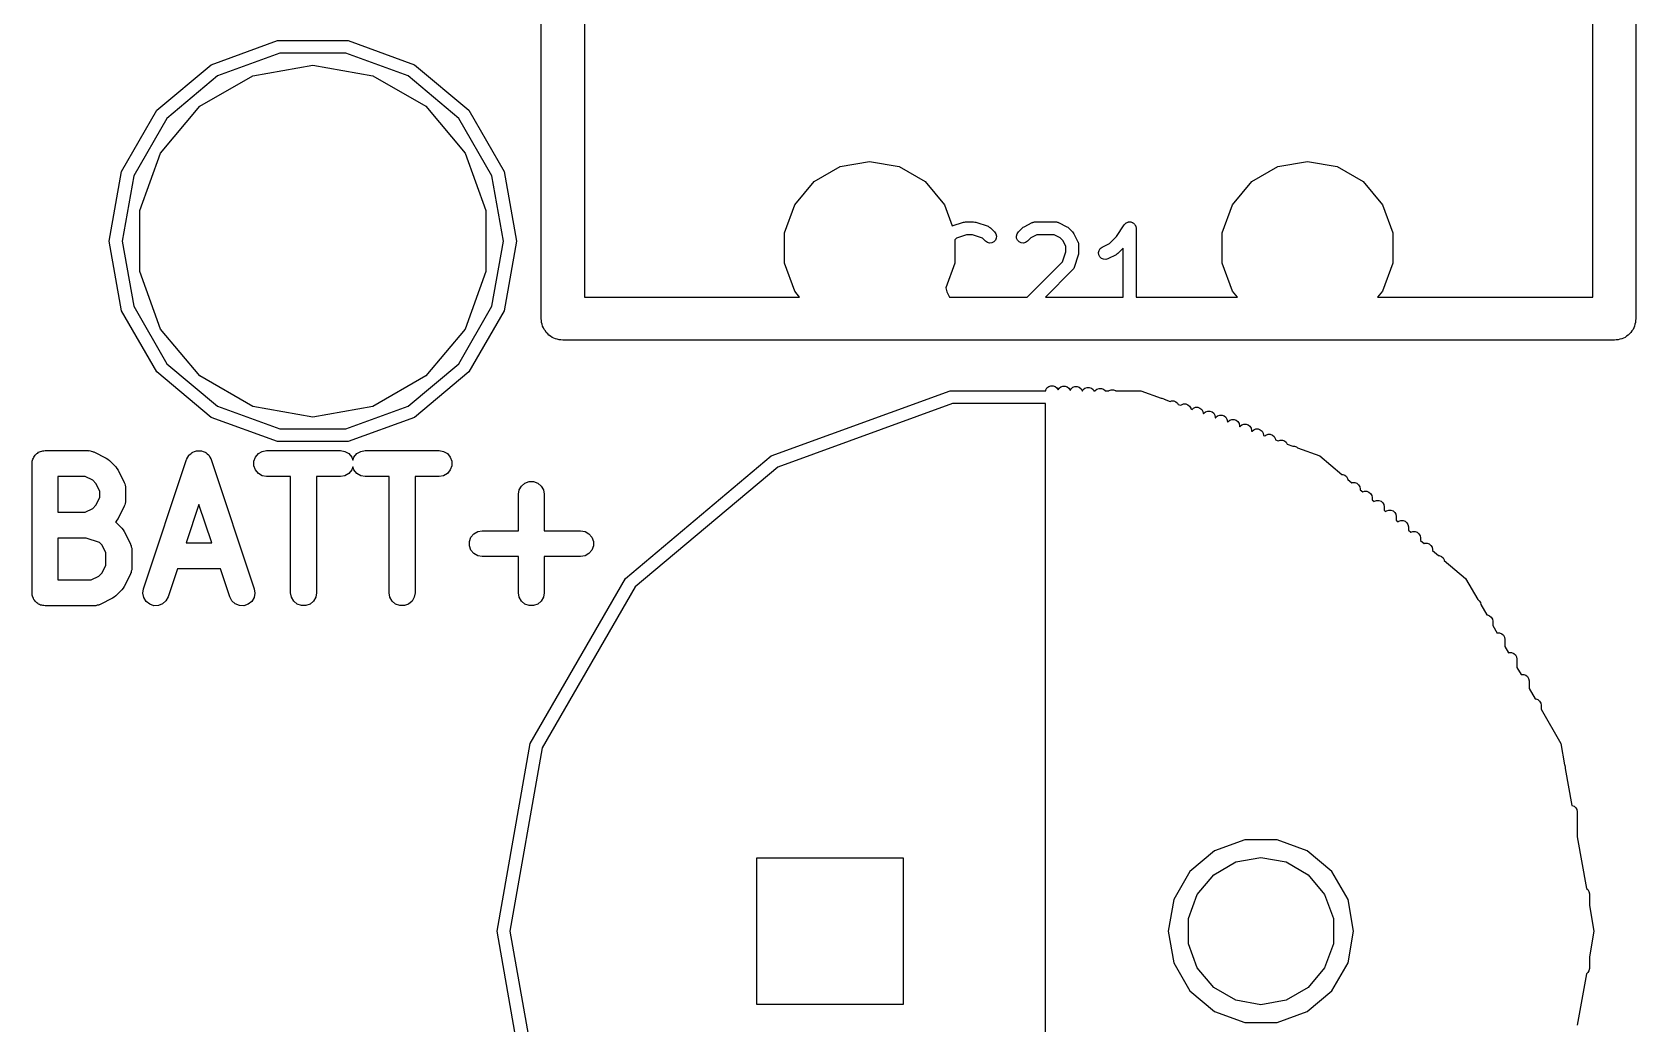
# Model space of a CAD drawing. Extents: x 0 to 76, y -93 to 16.
# Drawn here: x 0.24 to 18.85, y -26.08 to -14.58 of the extents above; entities that cross this region are included whole.
import ezdxf

# ---------------------------------------------------------------- set-up
doc = ezdxf.new("R2010")
doc.units = 0
doc.header["$MEASUREMENT"] = 0
doc.layers.add('BLACK', color=7, linetype='CONTINUOUS')

msp = doc.modelspace()

# ---------------------------------------------------------------- linework, layer by layer
at = {"layer": 'Black'}
for p, q in [((6.15, -17.9), (6.15, 9)), ((18.85, 9), (18.85, -17.9)), ((6.65, -0.85), (6.65, -17.65)), ((18.35, -17.65), (18.35, -0.85)), ((2.3195, -14.9553), (3.09002, -14.6749)), ((3.09002, -14.6749), (3.90998, -14.6749)), ((3.90998, -14.6749), (4.6805, -14.9553)), ((3.11606, -14.8226), (2.3945, -15.0852)), ((3.88394, -14.8226), (3.11606, -14.8226)), ((4.6055, -15.0852), (3.88394, -14.8226)), ((1.69137, -15.4824), (2.3195, -14.9553)), ((2.80236, -15.0833), (3.5, -14.9602)), ((3.5, -14.9602), (4.19764, -15.0833)), ((4.6805, -14.9553), (5.30863, -15.4824)), ((2.3945, -15.0852), (1.80628, -15.5788)), ((2.18887, -15.4375), (2.80236, -15.0833)), ((4.19764, -15.0833), (4.81113, -15.4375)), ((5.19372, -15.5788), (4.6055, -15.0852)), ((1.73351, -15.9801), (2.18887, -15.4375)), ((4.81113, -15.4375), (5.26649, -15.9801)), ((1.28139, -16.1925), (1.69137, -15.4824)), ((1.80628, -15.5788), (1.42234, -16.2438)), ((5.57766, -16.2438), (5.19372, -15.5788)), ((5.30863, -15.4824), (5.71861, -16.1925)), ((1.49123, -16.6458), (1.73351, -15.9801)), ((5.26649, -15.9801), (5.50877, -16.6458)), ((9.31476, -16.311), (9.61667, -16.1367)), ((9.61667, -16.1367), (9.96, -16.0762)), ((9.96, -16.0762), (10.3033, -16.1367)), ((10.3033, -16.1367), (10.6052, -16.311)), ((14.3948, -16.311), (14.6967, -16.1367)), ((14.6967, -16.1367), (15.04, -16.0762)), ((15.04, -16.0762), (15.3833, -16.1367)), ((15.3833, -16.1367), (15.6852, -16.311)), ((1.139, -17), (1.28139, -16.1925)), ((1.42234, -16.2438), (1.289, -17)), ((5.711, -17), (5.57766, -16.2438)), ((5.71861, -16.1925), (5.861, -17)), ((9.09067, -16.5781), (9.31476, -16.311)), ((10.6052, -16.311), (10.8293, -16.5781)), ((14.1707, -16.5781), (14.3948, -16.311)), ((15.6852, -16.311), (15.9093, -16.5781)), ((1.49123, -17.3542), (1.49123, -16.6458)), ((5.50877, -16.6458), (5.50877, -17.3542)), ((8.97143, -16.9057), (9.09067, -16.5781)), ((10.8293, -16.5781), (10.9189, -16.8242)), ((14.0514, -16.9057), (14.1707, -16.5781)), ((15.9093, -16.5781), (16.0286, -16.9057)), ((8.97143, -17.2543), (8.97143, -16.9057)), ((10.9189, -16.8242), (11.0477, -16.7812)), ((11.0836, -16.9274), (10.9691, -16.9656)), ((11.0477, -16.7812), (11.0596, -16.7795)), ((11.0596, -16.7795), (11.0714, -16.7774)), ((11.0714, -16.7774), (11.1667, -16.7774)), ((11.1545, -16.9274), (11.0836, -16.9274)), ((11.269, -16.9656), (11.1545, -16.9274)), ((11.1667, -16.7774), (11.1785, -16.7795)), ((11.1785, -16.7795), (11.1904, -16.7812)), ((11.1904, -16.7812), (11.3332, -16.8288)), ((11.3332, -16.8288), (11.337, -16.8309)), ((11.337, -16.8309), (11.3412, -16.832)), ((11.3412, -16.832), (11.3484, -16.8371)), ((11.3484, -16.8371), (11.3561, -16.8413)), ((11.3561, -16.8413), (11.359, -16.8445)), ((11.359, -16.8445), (11.3626, -16.847)), ((11.3626, -16.847), (11.4102, -16.8946)), ((11.4102, -16.8946), (11.4251, -16.9159)), ((11.4251, -16.9159), (11.4319, -16.9411)), ((11.6634, -16.9411), (11.6701, -16.9159)), ((11.6701, -16.9159), (11.6851, -16.8946)), ((11.6851, -16.8946), (11.7327, -16.847)), ((11.7327, -16.847), (11.7425, -16.8401)), ((11.7425, -16.8401), (11.7522, -16.8329)), ((11.7522, -16.8329), (11.8474, -16.7853)), ((11.8987, -16.9274), (11.8301, -16.9616)), ((11.8474, -16.7853), (11.8516, -16.7841)), ((11.8516, -16.7841), (11.8553, -16.7819)), ((11.8553, -16.7819), (11.864, -16.7804)), ((11.864, -16.7804), (11.8724, -16.7779)), ((11.8724, -16.7779), (11.8767, -16.7781)), ((11.8767, -16.7781), (11.881, -16.7774)), ((11.881, -16.7774), (12.119, -16.7774)), ((12.1013, -16.9274), (11.8987, -16.9274)), ((12.1699, -16.9616), (12.1013, -16.9274)), ((12.119, -16.7774), (12.1233, -16.7781)), ((12.1233, -16.7781), (12.1276, -16.7779)), ((12.1276, -16.7779), (12.136, -16.7804)), ((12.136, -16.7804), (12.1447, -16.7819)), ((12.1447, -16.7819), (12.1484, -16.7841)), ((12.1484, -16.7841), (12.1526, -16.7853)), ((12.1526, -16.7853), (12.2478, -16.8329)), ((12.2478, -16.8329), (12.2575, -16.8401)), ((12.2575, -16.8401), (12.2673, -16.847)), ((12.2673, -16.847), (12.3149, -16.8946)), ((12.3149, -16.8946), (12.3218, -16.9044)), ((12.3218, -16.9044), (12.329, -16.9141)), ((12.329, -16.9141), (12.3766, -17.0093)), ((12.8227, -16.9475), (12.9138, -16.8108)), ((12.9138, -16.8108), (12.9167, -16.8078)), ((12.9167, -16.8078), (12.9187, -16.8042)), ((12.9187, -16.8042), (12.9256, -16.7984)), ((12.9256, -16.7984), (12.9318, -16.7919)), ((12.9318, -16.7919), (12.9355, -16.7901)), ((12.9355, -16.7901), (12.9387, -16.7874)), ((12.9387, -16.7874), (12.9471, -16.7844)), ((12.9471, -16.7844), (12.9551, -16.7804)), ((12.9551, -16.7804), (12.9593, -16.7799)), ((12.9593, -16.7799), (12.9632, -16.7785)), ((12.9632, -16.7785), (12.9721, -16.7785)), ((12.9721, -16.7785), (12.981, -16.7775)), ((12.981, -16.7775), (12.9851, -16.7785)), ((12.9851, -16.7785), (12.9892, -16.7785)), ((12.9892, -16.7785), (12.9976, -16.7816)), ((12.9976, -16.7816), (13.0063, -16.7837)), ((13.0063, -16.7837), (13.0098, -16.786)), ((13.0098, -16.786), (13.0137, -16.7874)), ((13.0137, -16.7874), (13.0205, -16.7932)), ((13.0205, -16.7932), (13.028, -16.7981)), ((13.028, -16.7981), (13.0305, -16.8015)), ((13.0305, -16.8015), (13.0336, -16.8042)), ((13.0336, -16.8042), (13.0381, -16.8119)), ((13.0381, -16.8119), (13.0434, -16.8191)), ((13.0434, -16.8191), (13.0446, -16.8231)), ((13.0446, -16.8231), (13.0467, -16.8267)), ((13.0467, -16.8267), (13.0482, -16.8355)), ((13.0482, -16.8355), (13.0507, -16.8441)), ((13.0507, -16.8441), (13.0505, -16.8483)), ((13.0505, -16.8483), (13.0512, -16.8524)), ((13.0512, -16.8524), (13.0512, -17.65)), ((14.0514, -17.2543), (14.0514, -16.9057)), ((16.0286, -16.9057), (16.0286, -17.2543)), ((1.28139, -17.8075), (1.139, -17)), ((1.289, -17), (1.42234, -17.7562)), ((5.57766, -17.7562), (5.711, -17)), ((5.861, -17), (5.71861, -17.8075)), ((10.9691, -16.9656), (10.9486, -16.9861)), ((10.9486, -16.9861), (10.9486, -17.2543)), ((11.3041, -17.0007), (11.269, -16.9656)), ((11.3254, -17.0156), (11.3041, -17.0007)), ((11.3506, -17.0223), (11.3254, -17.0156)), ((11.3766, -17.0201), (11.3506, -17.0223)), ((11.4002, -17.0091), (11.3766, -17.0201)), ((11.4186, -16.9906), (11.4002, -17.0091)), ((11.4296, -16.967), (11.4186, -16.9906)), ((11.4319, -16.9411), (11.4296, -16.967)), ((11.6656, -16.967), (11.6634, -16.9411)), ((11.6767, -16.9906), (11.6656, -16.967)), ((11.6951, -17.0091), (11.6767, -16.9906)), ((11.7187, -17.0201), (11.6951, -17.0091)), ((11.7446, -17.0223), (11.7187, -17.0201)), ((11.7698, -17.0156), (11.7446, -17.0223)), ((11.7911, -17.0007), (11.7698, -17.0156)), ((11.8301, -16.9616), (11.7911, -17.0007)), ((12.2003, -16.992), (12.1699, -16.9616)), ((12.2345, -17.0606), (12.2003, -16.992)), ((12.2345, -17.1259), (12.2345, -17.0606)), ((12.3766, -17.0093), (12.3778, -17.0135)), ((12.3778, -17.0135), (12.38, -17.0172)), ((12.38, -17.0172), (12.3815, -17.0259)), ((12.3815, -17.0259), (12.384, -17.0343)), ((12.384, -17.0343), (12.3838, -17.0386)), ((12.3838, -17.0386), (12.3845, -17.0429)), ((12.3845, -17.0429), (12.3845, -17.1381)), ((12.6156, -17.1336), (12.6217, -17.1083)), ((12.6217, -17.1083), (12.636, -17.0865)), ((12.636, -17.0865), (12.6569, -17.071)), ((12.6569, -17.071), (12.7413, -17.0288)), ((12.7413, -17.0288), (12.8227, -16.9475)), ((12.9012, -17.0811), (12.8387, -17.1435)), ((12.9012, -17.65), (12.9012, -17.0811)), ((9.09067, -17.5819), (8.97143, -17.2543)), ((10.9486, -17.2543), (10.8445, -17.5402)), ((11.7868, -17.65), (12.1964, -17.2404)), ((12.1964, -17.2404), (12.2345, -17.1259)), ((12.3807, -17.1618), (12.3331, -17.3047)), ((12.3824, -17.1499), (12.3807, -17.1618)), ((12.3845, -17.1381), (12.3824, -17.1499)), ((12.6186, -17.1595), (12.6156, -17.1336)), ((12.6302, -17.1828), (12.6186, -17.1595)), ((12.6492, -17.2007), (12.6302, -17.1828)), ((12.673, -17.211), (12.6492, -17.2007)), ((12.699, -17.2126), (12.673, -17.211)), ((12.724, -17.2052), (12.699, -17.2126)), ((12.8193, -17.1576), (12.724, -17.2052)), ((12.8289, -17.1504), (12.8193, -17.1576)), ((12.8387, -17.1435), (12.8289, -17.1504)), ((14.1707, -17.5819), (14.0514, -17.2543)), ((16.0286, -17.2543), (15.9093, -17.5819)), ((1.73351, -18.0199), (1.49123, -17.3542)), ((5.50877, -17.3542), (5.26649, -18.0199)), ((12.3149, -17.334), (11.9989, -17.65)), ((12.3174, -17.3304), (12.3149, -17.334)), ((12.3207, -17.3276), (12.3174, -17.3304)), ((12.3248, -17.3199), (12.3207, -17.3276)), ((12.3299, -17.3126), (12.3248, -17.3199)), ((12.331, -17.3085), (12.3299, -17.3126)), ((12.3331, -17.3047), (12.331, -17.3085)), ((6.65, -17.65), (9.1478, -17.65)), ((9.1478, -17.65), (9.09067, -17.5819)), ((10.8445, -17.5402), (10.8565, -17.5881)), ((10.8565, -17.5881), (10.8874, -17.65)), ((10.8874, -17.65), (11.7868, -17.65)), ((11.9989, -17.65), (12.9012, -17.65)), ((13.0512, -17.65), (14.2278, -17.65)), ((14.2278, -17.65), (14.1707, -17.5819)), ((15.9093, -17.5819), (15.8522, -17.65)), ((15.8522, -17.65), (18.35, -17.65)), ((1.69137, -18.5176), (1.28139, -17.8075)), ((1.42234, -17.7562), (1.80628, -18.4212)), ((5.19372, -18.4212), (5.57766, -17.7562)), ((5.71861, -17.8075), (5.30863, -18.5176)), ((2.18887, -18.5625), (1.73351, -18.0199)), ((5.26649, -18.0199), (4.81113, -18.5625)), ((6.1538, -17.9215), (6.15, -17.9)), ((6.1538, -17.9434), (6.1538, -17.9215)), ((6.16128, -17.964), (6.1538, -17.9434)), ((6.16508, -17.9855), (6.16128, -17.964)), ((6.17601, -18.0044), (6.16508, -17.9855)), ((6.18349, -18.025), (6.17601, -18.0044)), ((6.19755, -18.0418), (6.18349, -18.025)), ((6.20849, -18.0607), (6.19755, -18.0418)), ((18.8024, -18.0418), (18.7915, -18.0607)), ((18.8165, -18.025), (18.8024, -18.0418)), ((18.824, -18.0044), (18.8165, -18.025)), ((18.8349, -17.9855), (18.824, -18.0044)), ((18.8387, -17.964), (18.8349, -17.9855)), ((18.8462, -17.9434), (18.8387, -17.964)), ((18.85, -17.9), (18.8462, -17.9215)), ((18.8462, -17.9215), (18.8462, -17.9434)), ((6.22524, -18.0748), (6.20849, -18.0607)), ((6.2393, -18.0915), (6.22524, -18.0748)), ((6.25825, -18.1024), (6.2393, -18.0915)), ((6.275, -18.1165), (6.25825, -18.1024)), ((6.29555, -18.124), (6.275, -18.1165)), ((6.31449, -18.1349), (6.29555, -18.124)), ((6.33603, -18.1387), (6.31449, -18.1349)), ((6.35659, -18.1462), (6.33603, -18.1387)), ((6.37846, -18.1462), (6.35659, -18.1462)), ((6.4, -18.15), (6.37846, -18.1462)), ((18.6, -18.15), (6.4, -18.15)), ((18.6215, -18.1462), (18.6, -18.15)), ((18.6434, -18.1462), (18.6215, -18.1462)), ((18.664, -18.1387), (18.6434, -18.1462)), ((18.6855, -18.1349), (18.664, -18.1387)), ((18.7044, -18.124), (18.6855, -18.1349)), ((18.725, -18.1165), (18.7044, -18.124)), ((18.7418, -18.1024), (18.725, -18.1165)), ((18.7607, -18.0915), (18.7418, -18.1024)), ((18.7748, -18.0748), (18.7607, -18.0915)), ((18.7915, -18.0607), (18.7748, -18.0748)), ((2.3195, -19.0447), (1.69137, -18.5176)), ((1.80628, -18.4212), (2.3945, -18.9148)), ((2.80236, -18.9167), (2.18887, -18.5625)), ((4.81113, -18.5625), (4.19764, -18.9167)), ((4.6055, -18.9148), (5.19372, -18.4212)), ((5.30863, -18.5176), (4.6805, -19.0447)), ((8.81875, -19.4899), (10.8952, -18.7342)), ((10.8952, -18.7342), (12.0028, -18.7342)), ((12.0028, -18.7342), (12.0045, -18.7243)), ((12.0045, -18.7243), (12.0175, -18.7018)), ((12.0175, -18.7018), (12.0375, -18.685)), ((12.0375, -18.685), (12.062, -18.6761)), ((12.062, -18.6761), (12.088, -18.6761)), ((12.088, -18.6761), (12.1125, -18.685)), ((12.1125, -18.685), (12.1325, -18.7018)), ((12.1325, -18.7018), (12.1455, -18.7243)), ((12.1455, -18.7243), (12.1458, -18.7261)), ((12.1458, -18.7261), (12.1575, -18.7058)), ((12.1575, -18.7058), (12.1775, -18.689)), ((12.1775, -18.689), (12.202, -18.6801)), ((12.202, -18.6801), (12.228, -18.6801)), ((12.228, -18.6801), (12.2525, -18.689)), ((12.2525, -18.689), (12.2725, -18.7058)), ((12.2725, -18.7058), (12.2855, -18.7283)), ((12.2855, -18.7283), (12.2861, -18.7317)), ((12.2861, -18.7317), (12.2975, -18.7118)), ((12.2975, -18.7118), (12.3175, -18.695)), ((12.3175, -18.695), (12.342, -18.6861)), ((12.342, -18.6861), (12.368, -18.6861)), ((12.368, -18.6861), (12.3925, -18.695)), ((12.3925, -18.695), (12.4125, -18.7118)), ((12.4125, -18.7118), (12.4254, -18.7342)), ((12.4254, -18.7342), (12.4304, -18.7342)), ((12.4304, -18.7342), (12.4375, -18.7218)), ((12.4375, -18.7218), (12.4575, -18.705)), ((12.4575, -18.705), (12.482, -18.6961)), ((12.482, -18.6961), (12.508, -18.6961)), ((12.508, -18.6961), (12.5325, -18.705)), ((12.5325, -18.705), (12.5525, -18.7218)), ((12.5525, -18.7218), (12.5596, -18.7342)), ((12.5596, -18.7342), (12.5773, -18.7342)), ((12.5773, -18.7342), (12.5775, -18.7338)), ((12.5775, -18.7338), (12.5975, -18.717)), ((12.5975, -18.717), (12.622, -18.7081)), ((12.622, -18.7081), (12.648, -18.7081)), ((12.648, -18.7081), (12.6725, -18.717)), ((12.6725, -18.717), (12.6925, -18.7338)), ((12.6925, -18.7338), (12.6927, -18.7342)), ((12.6927, -18.7342), (12.7362, -18.7342)), ((12.7362, -18.7342), (12.7375, -18.733)), ((12.7375, -18.733), (12.762, -18.7241)), ((12.762, -18.7241), (12.788, -18.7241)), ((12.788, -18.7241), (12.8125, -18.733)), ((12.8125, -18.733), (12.8138, -18.7342)), ((12.8138, -18.7342), (13.1048, -18.7342)), ((13.1048, -18.7342), (13.3411, -18.8201)), ((2.3945, -18.9148), (3.11606, -19.1774)), ((3.5, -19.0398), (2.80236, -18.9167)), ((4.19764, -18.9167), (3.5, -19.0398)), ((3.88394, -19.1774), (4.6055, -18.9148)), ((10.9212, -18.8819), (8.89375, -19.6198)), ((12, -18.8819), (10.9212, -18.8819)), ((12, -29.7774), (12, -18.8819)), ((13.3411, -18.8201), (13.348, -18.8201)), ((13.348, -18.8201), (13.3725, -18.829)), ((13.3725, -18.829), (13.3778, -18.8335)), ((13.3778, -18.8335), (13.4469, -18.8586)), ((13.4469, -18.8586), (13.462, -18.8531)), ((13.462, -18.8531), (13.488, -18.8531)), ((13.488, -18.8531), (13.5125, -18.862)), ((13.5125, -18.862), (13.5325, -18.8788)), ((13.5325, -18.8788), (13.5405, -18.8927)), ((13.5405, -18.8927), (13.5699, -18.9034)), ((13.5699, -18.9034), (13.5775, -18.897)), ((13.5775, -18.897), (13.602, -18.8881)), ((13.602, -18.8881), (13.628, -18.8881)), ((13.628, -18.8881), (13.6525, -18.897)), ((13.6525, -18.897), (13.6725, -18.9138)), ((13.6725, -18.9138), (13.6855, -18.9363)), ((13.6855, -18.9363), (13.6872, -18.9461)), ((13.6872, -18.9461), (13.7, -18.9508)), ((13.7, -18.9508), (13.7175, -18.936)), ((13.7175, -18.936), (13.742, -18.9271)), ((13.742, -18.9271), (13.768, -18.9271)), ((13.768, -18.9271), (13.7925, -18.936)), ((13.7925, -18.936), (13.8125, -18.9528)), ((13.8125, -18.9528), (13.8255, -18.9753)), ((13.8255, -18.9753), (13.8295, -18.9979)), ((13.8375, -18.9958), (13.8575, -18.979)), ((13.8575, -18.979), (13.882, -18.9701)), ((13.882, -18.9701), (13.908, -18.9701)), ((13.908, -18.9701), (13.9325, -18.979)), ((13.9325, -18.979), (13.9525, -18.9958)), ((3.09002, -19.3251), (2.3195, -19.0447)), ((4.6805, -19.0447), (3.90998, -19.3251)), ((13.8295, -18.9979), (13.8351, -19)), ((13.8351, -19), (13.8375, -18.9958)), ((13.9525, -18.9958), (13.9655, -19.0183)), ((13.9655, -19.0183), (13.97, -19.044)), ((13.97, -19.044), (13.97, -19.0491)), ((13.97, -19.0491), (13.9732, -19.0502)), ((13.9732, -19.0502), (13.9775, -19.0428)), ((13.9775, -19.0428), (13.9975, -19.026)), ((13.9975, -19.026), (14.022, -19.0171)), ((14.022, -19.0171), (14.048, -19.0171)), ((14.048, -19.0171), (14.0725, -19.026)), ((14.0725, -19.026), (14.0925, -19.0428)), ((14.0925, -19.0428), (14.1055, -19.0653)), ((14.1055, -19.0653), (14.11, -19.091)), ((14.11, -19.091), (14.11, -19.1)), ((14.11, -19.1), (14.1128, -19.101)), ((14.1128, -19.101), (14.1175, -19.0928)), ((14.1175, -19.0928), (14.1375, -19.076)), ((14.1375, -19.076), (14.162, -19.0671)), ((14.162, -19.0671), (14.188, -19.0671)), ((14.188, -19.0671), (14.2125, -19.076)), ((14.2125, -19.076), (14.2325, -19.0928)), ((14.2325, -19.0928), (14.2455, -19.1153)), ((14.2455, -19.1153), (14.25, -19.141)), ((14.25, -19.141), (14.25, -19.151)), ((14.25, -19.151), (14.2542, -19.1525)), ((14.2542, -19.1525), (14.2575, -19.1468)), ((14.2575, -19.1468), (14.2775, -19.13)), ((14.2775, -19.13), (14.302, -19.1211)), ((14.302, -19.1211), (14.328, -19.1211)), ((14.328, -19.1211), (14.3525, -19.13)), ((14.3525, -19.13), (14.3725, -19.1468)), ((14.3725, -19.1468), (14.3855, -19.1693)), ((3.90998, -19.3251), (3.09002, -19.3251)), ((3.11606, -19.1774), (3.88394, -19.1774)), ((14.3855, -19.1693), (14.39, -19.195)), ((14.39, -19.195), (14.39, -19.2019)), ((14.39, -19.2019), (14.3971, -19.2045)), ((14.3971, -19.2045), (14.3975, -19.2038)), ((14.3975, -19.2038), (14.4175, -19.187)), ((14.4175, -19.187), (14.442, -19.1781)), ((14.442, -19.1781), (14.468, -19.1781)), ((14.468, -19.1781), (14.4925, -19.187)), ((14.4925, -19.187), (14.5125, -19.2038)), ((14.5125, -19.2038), (14.5255, -19.2263)), ((14.5255, -19.2263), (14.53, -19.252)), ((14.53, -19.252), (14.53, -19.2529)), ((14.53, -19.2529), (14.546, -19.2587)), ((14.546, -19.2587), (14.5575, -19.249)), ((14.5575, -19.249), (14.582, -19.2401)), ((14.582, -19.2401), (14.608, -19.2401)), ((14.608, -19.2401), (14.6325, -19.249)), ((14.6325, -19.249), (14.6525, -19.2658)), ((14.6525, -19.2658), (14.6655, -19.2883)), ((14.6655, -19.2883), (14.6681, -19.3031)), ((14.6681, -19.3031), (14.6992, -19.3144)), ((14.6992, -19.3144), (14.722, -19.3061)), ((14.722, -19.3061), (14.748, -19.3061)), ((14.748, -19.3061), (14.7725, -19.315)), ((14.7725, -19.315), (14.7925, -19.3318)), ((14.7925, -19.3318), (14.8046, -19.3528)), ((0.24963, -19.5402), (0.2519, -19.5273)), ((0.2519, -19.5273), (0.25847, -19.5159)), ((0.25847, -19.5159), (0.26295, -19.5036)), ((0.26295, -19.5036), (0.27139, -19.4935)), ((0.27139, -19.4935), (0.27795, -19.4822)), ((0.27795, -19.4822), (0.288, -19.4737)), ((0.288, -19.4737), (0.29644, -19.4637)), ((0.29644, -19.4637), (0.3078, -19.4571)), ((0.3078, -19.4571), (0.31786, -19.4487)), ((0.31786, -19.4487), (0.33019, -19.4442)), ((0.33019, -19.4442), (0.34155, -19.4376)), ((0.34155, -19.4376), (0.35448, -19.4353)), ((0.35448, -19.4353), (0.36681, -19.4308)), ((0.36681, -19.4308), (0.37993, -19.4308)), ((0.37993, -19.4308), (0.39286, -19.4286)), ((0.39286, -19.4286), (0.89286, -19.4286)), ((0.89286, -19.4286), (0.90138, -19.4301)), ((0.90138, -19.4301), (0.91001, -19.4296)), ((0.91001, -19.4296), (0.92685, -19.4346)), ((0.92685, -19.4346), (0.94416, -19.4376)), ((0.94416, -19.4376), (0.95165, -19.4419)), ((0.95165, -19.4419), (0.95994, -19.4444)), ((0.95994, -19.4444), (1.1028, -19.5158)), ((1.1028, -19.5158), (1.12209, -19.5301)), ((1.12209, -19.5301), (1.14178, -19.5439)), ((1.53627, -21.0311), (2.03627, -19.5311)), ((2.03627, -19.5311), (2.03824, -19.5275)), ((2.03824, -19.5275), (2.03907, -19.5234)), ((2.03907, -19.5234), (2.05059, -19.5047)), ((2.05059, -19.5047), (2.06107, -19.4853)), ((2.06107, -19.4853), (2.06417, -19.4826)), ((2.06417, -19.4826), (2.06634, -19.4791)), ((2.06634, -19.4791), (2.08358, -19.4654)), ((2.08358, -19.4654), (2.10005, -19.4508)), ((2.10005, -19.4508), (2.1039, -19.4492)), ((2.1039, -19.4492), (2.10715, -19.4467)), ((2.10715, -19.4467), (2.12803, -19.4397)), ((2.12803, -19.4397), (2.1485, -19.4316)), ((2.1485, -19.4316), (2.15264, -19.4315)), ((2.15264, -19.4315), (2.15657, -19.4302)), ((2.15657, -19.4302), (2.17857, -19.4308)), ((2.17857, -19.4308), (2.20057, -19.4302)), ((2.20057, -19.4302), (2.2045, -19.4315)), ((2.2045, -19.4315), (2.20864, -19.4316)), ((2.20864, -19.4316), (2.22912, -19.4397)), ((2.22912, -19.4397), (2.25, -19.4467)), ((2.25, -19.4467), (2.25324, -19.4492)), ((2.25324, -19.4492), (2.25709, -19.4508)), ((2.25709, -19.4508), (2.27355, -19.4654)), ((2.27355, -19.4654), (2.2908, -19.4791)), ((2.2908, -19.4791), (2.29297, -19.4826)), ((2.29297, -19.4826), (2.29607, -19.4853)), ((2.29607, -19.4853), (2.30654, -19.5047)), ((2.30654, -19.5047), (2.31807, -19.5234)), ((2.31807, -19.5234), (2.3189, -19.5275)), ((2.3189, -19.5275), (2.32087, -19.5311)), ((2.32087, -19.5311), (2.82088, -21.0311)), ((2.81656, -19.5525), (2.83438, -19.5036)), ((2.83438, -19.5036), (2.86787, -19.4637)), ((2.86787, -19.4637), (2.91298, -19.4376)), ((2.91298, -19.4376), (2.96429, -19.4286)), ((2.96429, -19.4286), (3.82143, -19.4286)), ((3.82143, -19.4286), (3.87273, -19.4376)), ((3.87273, -19.4376), (3.91785, -19.4637)), ((3.91785, -19.4637), (3.95133, -19.5036)), ((3.95133, -19.5036), (3.96429, -19.5392)), ((3.96429, -19.5392), (3.97724, -19.5036)), ((3.97724, -19.5036), (4.01072, -19.4637)), ((4.01072, -19.4637), (4.05584, -19.4376)), ((4.05584, -19.4376), (4.10714, -19.4286)), ((4.10714, -19.4286), (4.96429, -19.4286)), ((4.96429, -19.4286), (5.01559, -19.4376)), ((5.01559, -19.4376), (5.0607, -19.4637)), ((5.0607, -19.4637), (5.09419, -19.5036)), ((5.09419, -19.5036), (5.11201, -19.5525)), ((7.12604, -20.9103), (8.81875, -19.4899)), ((14.8046, -19.3528), (14.8714, -19.3771)), ((14.8714, -19.3771), (14.888, -19.3771)), ((14.888, -19.3771), (14.9125, -19.386)), ((14.9125, -19.386), (14.9252, -19.3967)), ((14.9252, -19.3967), (15.1812, -19.4899)), ((15.1812, -19.4899), (15.4377, -19.7051)), ((0.24286, -19.5786), (0.24514, -19.5656)), ((0.24286, -21.0786), (0.24286, -19.5786)), ((0.24514, -19.5525), (0.24963, -19.5402)), ((0.24514, -19.5656), (0.24514, -19.5525)), ((1.14178, -19.5439), (1.21321, -19.6154)), ((1.21321, -19.6154), (1.22699, -19.635)), ((1.22699, -19.635), (1.24131, -19.6543)), ((1.24131, -19.6543), (1.31274, -19.7972)), ((2.81656, -19.6046), (2.81656, -19.5525)), ((2.83438, -19.6536), (2.81656, -19.6046)), ((2.86787, -19.6935), (2.83438, -19.6536)), ((2.91298, -19.7195), (2.86787, -19.6935)), ((2.96429, -19.7286), (2.91298, -19.7195)), ((3.87273, -19.7195), (3.82143, -19.7286)), ((3.91785, -19.6935), (3.87273, -19.7195)), ((3.95133, -19.6536), (3.91785, -19.6935)), ((3.96429, -19.618), (3.95133, -19.6536)), ((3.97724, -19.6536), (3.96429, -19.618)), ((4.01072, -19.6935), (3.97724, -19.6536)), ((4.05584, -19.7195), (4.01072, -19.6935)), ((4.10714, -19.7286), (4.05584, -19.7195)), ((5.01559, -19.7195), (4.96429, -19.7286)), ((5.0607, -19.6935), (5.01559, -19.7195)), ((5.09419, -19.6536), (5.0607, -19.6935)), ((5.11201, -19.6046), (5.09419, -19.6536)), ((5.11201, -19.5525), (5.11201, -19.6046)), ((8.89375, -19.6198), (7.24095, -21.0067)), ((15.4377, -19.7051), (15.448, -19.7051)), ((15.448, -19.7051), (15.4725, -19.714)), ((15.4725, -19.714), (15.4925, -19.7308)), ((0.54286, -19.7286), (0.54286, -20.1429)), ((0.85745, -19.7286), (0.54286, -19.7286)), ((0.94686, -19.7733), (0.85745, -19.7286)), ((0.98387, -19.8103), (0.94686, -19.7733)), ((1.02857, -19.8997), (0.98387, -19.8103)), ((1.02857, -19.9717), (1.02857, -19.8997)), ((1.31274, -19.7972), (1.3152, -19.8055)), ((1.3152, -19.8055), (1.31953, -19.813)), ((1.31953, -19.813), (1.32258, -19.8303)), ((1.32258, -19.8303), (1.32759, -19.8471)), ((1.32759, -19.8471), (1.32707, -19.8558)), ((1.32707, -19.8558), (1.32857, -19.8643)), ((1.32857, -19.8643), (1.32857, -20.0071)), ((3.24286, -19.7286), (2.96429, -19.7286)), ((3.24286, -21.0786), (3.24286, -19.7286)), ((3.82143, -19.7286), (3.54286, -19.7286)), ((3.54286, -19.7286), (3.54286, -21.0786)), ((4.38571, -19.7286), (4.10714, -19.7286)), ((4.38571, -21.0786), (4.38571, -19.7286)), ((4.96429, -19.7286), (4.68572, -19.7286)), ((4.68572, -19.7286), (4.68572, -21.0786)), ((5.88571, -19.9357), (5.89476, -19.8844)), ((5.89476, -19.8844), (5.92081, -19.8393)), ((5.92081, -19.8393), (5.96071, -19.8058)), ((5.96071, -19.8058), (6.00967, -19.788)), ((6.00967, -19.788), (6.06176, -19.788)), ((6.06176, -19.788), (6.11071, -19.8058)), ((6.11071, -19.8058), (6.15062, -19.8393)), ((6.15062, -19.8393), (6.17667, -19.8844)), ((6.17667, -19.8844), (6.18571, -19.9357)), ((15.4925, -19.7308), (15.5055, -19.7533)), ((15.5055, -19.7533), (15.5073, -19.7635)), ((15.5073, -19.7635), (15.5535, -19.8022)), ((15.5535, -19.8022), (15.562, -19.7991)), ((15.562, -19.7991), (15.588, -19.7991)), ((15.588, -19.7991), (15.6125, -19.808)), ((15.6125, -19.808), (15.6325, -19.8248)), ((15.6325, -19.8248), (15.6455, -19.8473)), ((15.6455, -19.8473), (15.65, -19.873)), ((15.65, -19.873), (15.65, -19.8832)), ((15.65, -19.8832), (15.6798, -19.9082)), ((15.6798, -19.9082), (15.702, -19.9001)), ((15.702, -19.9001), (15.728, -19.9001)), ((15.728, -19.9001), (15.7525, -19.909)), ((15.7525, -19.909), (15.7725, -19.9258)), ((0.94686, -20.0982), (0.98387, -20.0611)), ((0.98387, -20.0611), (1.02857, -19.9717)), ((1.31274, -20.0742), (1.24131, -20.2171)), ((1.3152, -20.0659), (1.31274, -20.0742)), ((1.31953, -20.0584), (1.3152, -20.0659)), ((1.32258, -20.0411), (1.31953, -20.0584)), ((1.32759, -20.0243), (1.32258, -20.0411)), ((1.32857, -20.0071), (1.32707, -20.0157)), ((1.32707, -20.0157), (1.32759, -20.0243)), ((2.17857, -20.0529), (2.02954, -20.5)), ((2.3276, -20.5), (2.17857, -20.0529)), ((5.88571, -20.3571), (5.88571, -19.9357)), ((6.18571, -19.9357), (6.18571, -20.3571)), ((15.7725, -19.9258), (15.7855, -19.9483)), ((15.7855, -19.9483), (15.79, -19.974)), ((15.79, -19.974), (15.79, -20.0007)), ((15.79, -20.0007), (15.8129, -20.0199)), ((15.8129, -20.0199), (15.8175, -20.016)), ((15.8175, -20.016), (15.842, -20.0071)), ((15.842, -20.0071), (15.868, -20.0071)), ((15.868, -20.0071), (15.8925, -20.016)), ((15.8925, -20.016), (15.9125, -20.0328)), ((15.9125, -20.0328), (15.9255, -20.0553)), ((15.9255, -20.0553), (15.93, -20.081)), ((15.93, -20.081), (15.93, -20.1182)), ((0.54286, -20.1429), (0.85745, -20.1429)), ((0.85745, -20.1429), (0.94686, -20.0982)), ((1.21321, -20.2561), (1.21194, -20.2573)), ((1.21194, -20.2573), (1.21321, -20.2582)), ((1.22699, -20.2364), (1.21321, -20.2561)), ((1.21321, -20.2582), (1.28464, -20.3296)), ((1.24131, -20.2171), (1.22699, -20.2364)), ((15.93, -20.1182), (15.9496, -20.1347)), ((15.9496, -20.1347), (15.9575, -20.128)), ((15.9575, -20.128), (15.982, -20.1191)), ((15.982, -20.1191), (16.008, -20.1191)), ((16.008, -20.1191), (16.0325, -20.128)), ((16.0325, -20.128), (16.0525, -20.1448)), ((16.0525, -20.1448), (16.0655, -20.1673)), ((16.0655, -20.1673), (16.07, -20.193)), ((16.07, -20.193), (16.07, -20.2357)), ((16.07, -20.2357), (16.0911, -20.2534)), ((16.0911, -20.2534), (16.0975, -20.248)), ((16.0975, -20.248), (16.122, -20.2391)), ((16.122, -20.2391), (16.148, -20.2391)), ((16.148, -20.2391), (16.1725, -20.248)), ((16.1725, -20.248), (16.1925, -20.2648)), ((16.1925, -20.2648), (16.2055, -20.2873)), ((0.54286, -20.4429), (0.54286, -20.9286)), ((0.86852, -20.4429), (0.54286, -20.4429)), ((1.02612, -20.4954), (0.86852, -20.4429)), ((1.28464, -20.3296), (1.29842, -20.3493)), ((1.29842, -20.3493), (1.31274, -20.3686)), ((1.31274, -20.3686), (1.38416, -20.5115)), ((5.31656, -20.4811), (5.33438, -20.4321)), ((5.33438, -20.4321), (5.36787, -20.3922)), ((5.36787, -20.3922), (5.41298, -20.3662)), ((5.41298, -20.3662), (5.46429, -20.3571)), ((5.46429, -20.3571), (5.88571, -20.3571)), ((6.18571, -20.3571), (6.60714, -20.3571)), ((6.60714, -20.3571), (6.65845, -20.3662)), ((6.65845, -20.3662), (6.70356, -20.3922)), ((6.70356, -20.3922), (6.73705, -20.4321)), ((6.73705, -20.4321), (6.75486, -20.4811)), ((16.2055, -20.2873), (16.21, -20.313)), ((16.21, -20.313), (16.21, -20.3531)), ((16.21, -20.3531), (16.2374, -20.3761)), ((16.2374, -20.3761), (16.2375, -20.376)), ((16.2375, -20.376), (16.262, -20.3671)), ((16.262, -20.3671), (16.288, -20.3671)), ((16.288, -20.3671), (16.3125, -20.376)), ((16.3125, -20.376), (16.3325, -20.3928)), ((16.3325, -20.3928), (16.3455, -20.4153)), ((16.3455, -20.4153), (16.35, -20.441)), ((16.35, -20.441), (16.35, -20.4706)), ((1.05529, -20.5246), (1.02612, -20.4954)), ((1.1, -20.614), (1.05529, -20.5246)), ((1.1, -20.7574), (1.1, -20.614)), ((1.38416, -20.5115), (1.38663, -20.5198)), ((1.38663, -20.5198), (1.39095, -20.5273)), ((1.39095, -20.5273), (1.39401, -20.5446)), ((1.39401, -20.5446), (1.39902, -20.5614)), ((1.39902, -20.5614), (1.3985, -20.5701)), ((1.3985, -20.5701), (1.4, -20.5786)), ((1.4, -20.5786), (1.4, -20.7929)), ((2.02954, -20.5), (2.3276, -20.5)), ((5.31656, -20.5332), (5.31656, -20.4811)), ((5.33438, -20.5821), (5.31656, -20.5332)), ((5.36787, -20.622), (5.33438, -20.5821)), ((5.41298, -20.6481), (5.36787, -20.622)), ((5.46429, -20.6571), (5.41298, -20.6481)), ((6.65845, -20.6481), (6.60714, -20.6571)), ((6.70356, -20.622), (6.65845, -20.6481)), ((6.73705, -20.5821), (6.70356, -20.622)), ((6.75486, -20.5332), (6.73705, -20.5821)), ((6.75486, -20.4811), (6.75486, -20.5332)), ((16.35, -20.4706), (16.3919, -20.5058)), ((16.3919, -20.5058), (16.402, -20.5021)), ((16.402, -20.5021), (16.428, -20.5021)), ((16.428, -20.5021), (16.4525, -20.511)), ((16.4525, -20.511), (16.4725, -20.5278)), ((16.4725, -20.5278), (16.4855, -20.5503)), ((16.4855, -20.5503), (16.49, -20.576)), ((16.49, -20.576), (16.49, -20.5881)), ((16.49, -20.5881), (16.5592, -20.6461)), ((16.5592, -20.6461), (16.568, -20.6461)), ((16.568, -20.6461), (16.5925, -20.655)), ((1.05529, -20.8469), (1.1, -20.7574)), ((1.39401, -20.8269), (1.39095, -20.8442)), ((1.39902, -20.81), (1.39401, -20.8269)), ((1.4, -20.7929), (1.3985, -20.8014)), ((1.3985, -20.8014), (1.39902, -20.81)), ((1.92954, -20.8), (1.82087, -21.126)), ((2.4276, -20.8), (1.92954, -20.8)), ((2.53627, -21.126), (2.4276, -20.8)), ((5.88571, -20.6571), (5.46429, -20.6571)), ((5.88571, -21.0786), (5.88571, -20.6571)), ((6.60714, -20.6571), (6.18571, -20.6571)), ((6.18571, -20.6571), (6.18571, -21.0786)), ((16.5925, -20.655), (16.6125, -20.6718)), ((16.6125, -20.6718), (16.6255, -20.6943)), ((16.6255, -20.6943), (16.627, -20.7031)), ((16.627, -20.7031), (16.874, -20.9103)), ((0.54286, -20.9286), (0.92888, -20.9286)), ((0.92888, -20.9286), (1.01829, -20.8839)), ((1.01829, -20.8839), (1.05529, -20.8469)), ((1.29843, -21.0221), (1.28464, -21.0418)), ((1.31274, -21.0028), (1.29843, -21.0221)), ((1.38416, -20.8599), (1.31274, -21.0028)), ((1.38663, -20.8516), (1.38416, -20.8599)), ((1.39095, -20.8442), (1.38663, -20.8516)), ((6.02121, -22.8239), (7.12604, -20.9103)), ((7.24095, -21.0067), (6.16216, -22.8752)), ((16.874, -20.9103), (17.0145, -21.1538)), ((0.24514, -21.0915), (0.24286, -21.0786)), ((0.24514, -21.1046), (0.24514, -21.0915)), ((0.24963, -21.1169), (0.24514, -21.1046)), ((0.2519, -21.1299), (0.24963, -21.1169)), ((0.25847, -21.1412), (0.2519, -21.1299)), ((0.26295, -21.1536), (0.25847, -21.1412)), ((0.27139, -21.1636), (0.26295, -21.1536)), ((0.27795, -21.175), (0.27139, -21.1636)), ((0.288, -21.1834), (0.27795, -21.175)), ((0.29644, -21.1935), (0.288, -21.1834)), ((0.3078, -21.2), (0.29644, -21.1935)), ((0.31786, -21.2085), (0.3078, -21.2)), ((0.33019, -21.213), (0.31786, -21.2085)), ((1.17423, -21.1413), (1.03137, -21.2127)), ((1.19352, -21.127), (1.17423, -21.1413)), ((1.21321, -21.1132), (1.19352, -21.127)), ((1.28464, -21.0418), (1.21321, -21.1132)), ((1.52863, -21.0827), (1.53627, -21.0311)), ((1.53907, -21.1337), (1.52863, -21.0827)), ((1.56634, -21.1781), (1.53907, -21.1337)), ((1.60715, -21.2105), (1.56634, -21.1781)), ((1.65657, -21.2269), (1.60715, -21.2105)), ((1.75709, -21.2064), (1.70864, -21.2255)), ((1.79607, -21.1718), (1.75709, -21.2064)), ((1.82087, -21.126), (1.79607, -21.1718)), ((2.56107, -21.1718), (2.53627, -21.126)), ((2.60005, -21.2064), (2.56107, -21.1718)), ((2.6485, -21.2255), (2.60005, -21.2064)), ((2.75, -21.2105), (2.70057, -21.2269)), ((2.7908, -21.1781), (2.75, -21.2105)), ((2.81807, -21.1337), (2.7908, -21.1781)), ((2.82852, -21.0827), (2.81807, -21.1337)), ((2.82088, -21.0311), (2.82852, -21.0827)), ((3.2519, -21.1299), (3.24286, -21.0786)), ((3.27795, -21.175), (3.2519, -21.1299)), ((3.31786, -21.2085), (3.27795, -21.175)), ((3.36681, -21.2263), (3.31786, -21.2085)), ((3.46786, -21.2085), (3.4189, -21.2263)), ((3.50777, -21.175), (3.46786, -21.2085)), ((3.53381, -21.1299), (3.50777, -21.175)), ((3.54286, -21.0786), (3.53381, -21.1299)), ((4.39476, -21.1299), (4.38571, -21.0786)), ((4.42081, -21.175), (4.39476, -21.1299)), ((4.46071, -21.2085), (4.42081, -21.175)), ((4.50967, -21.2263), (4.46071, -21.2085)), ((4.61071, -21.2085), (4.56176, -21.2263)), ((4.65062, -21.175), (4.61071, -21.2085)), ((4.67667, -21.1299), (4.65062, -21.175)), ((4.68572, -21.0786), (4.67667, -21.1299)), ((5.89476, -21.1299), (5.88571, -21.0786)), ((5.92081, -21.175), (5.89476, -21.1299)), ((5.96071, -21.2085), (5.92081, -21.175)), ((6.00967, -21.2263), (5.96071, -21.2085)), ((6.11071, -21.2085), (6.06176, -21.2263)), ((6.15062, -21.175), (6.11071, -21.2085)), ((6.17667, -21.1299), (6.15062, -21.175)), ((6.18571, -21.0786), (6.17667, -21.1299)), ((17.0145, -21.1538), (17.0325, -21.1688)), ((17.0325, -21.1688), (17.0455, -21.1913)), ((17.0455, -21.1913), (17.0495, -21.2144)), ((0.34155, -21.2195), (0.33019, -21.213)), ((0.35448, -21.2218), (0.34155, -21.2195)), ((0.36681, -21.2263), (0.35448, -21.2218)), ((0.37993, -21.2263), (0.36681, -21.2263)), ((0.39286, -21.2286), (0.37993, -21.2263)), ((0.96429, -21.2286), (0.39286, -21.2286)), ((0.9728, -21.2271), (0.96429, -21.2286)), ((0.98143, -21.2276), (0.9728, -21.2271)), ((0.99828, -21.2226), (0.98143, -21.2276)), ((1.01559, -21.2195), (0.99828, -21.2226)), ((1.02308, -21.2152), (1.01559, -21.2195)), ((1.03137, -21.2127), (1.02308, -21.2152)), ((1.70864, -21.2255), (1.65657, -21.2269)), ((2.70057, -21.2269), (2.6485, -21.2255)), ((3.4189, -21.2263), (3.36681, -21.2263)), ((4.56176, -21.2263), (4.50967, -21.2263)), ((6.06176, -21.2263), (6.00967, -21.2263)), ((17.0495, -21.2144), (17.1187, -21.3341)), ((17.1187, -21.3341), (17.128, -21.3341)), ((17.128, -21.3341), (17.1525, -21.343)), ((17.1525, -21.343), (17.1725, -21.3598)), ((17.1725, -21.3598), (17.1855, -21.3823)), ((17.1855, -21.3823), (17.19, -21.408)), ((17.19, -21.408), (17.19, -21.4577)), ((17.19, -21.4577), (17.2398, -21.5439)), ((17.2398, -21.5439), (17.242, -21.5431)), ((17.242, -21.5431), (17.268, -21.5431)), ((17.268, -21.5431), (17.2925, -21.552)), ((17.2925, -21.552), (17.3125, -21.5688)), ((17.3125, -21.5688), (17.3255, -21.5913)), ((17.3255, -21.5913), (17.33, -21.617)), ((17.33, -21.617), (17.33, -21.7002)), ((17.33, -21.7002), (17.3729, -21.7744)), ((17.3729, -21.7744), (17.382, -21.7711)), ((17.382, -21.7711), (17.408, -21.7711)), ((17.408, -21.7711), (17.4325, -21.78)), ((17.4325, -21.78), (17.4525, -21.7968)), ((17.4525, -21.7968), (17.4655, -21.8193)), ((17.4655, -21.8193), (17.47, -21.845)), ((17.47, -21.845), (17.47, -21.9426)), ((17.47, -21.9426), (17.5174, -22.0248)), ((17.5174, -22.0248), (17.522, -22.0231)), ((17.522, -22.0231), (17.548, -22.0231)), ((17.548, -22.0231), (17.5725, -22.032)), ((17.5725, -22.032), (17.5925, -22.0488)), ((17.5925, -22.0488), (17.6055, -22.0713)), ((17.6055, -22.0713), (17.61, -22.097)), ((17.61, -22.097), (17.61, -22.1851)), ((17.61, -22.1851), (17.6804, -22.3071)), ((17.6804, -22.3071), (17.688, -22.3071)), ((17.688, -22.3071), (17.7125, -22.316)), ((17.7125, -22.316), (17.7325, -22.3328)), ((17.7325, -22.3328), (17.7455, -22.3553)), ((17.7455, -22.3553), (17.75, -22.381)), ((17.75, -22.381), (17.75, -22.4276)), ((17.75, -22.4276), (17.9788, -22.8239)), ((5.6375, -25), (6.02121, -22.8239)), ((6.16216, -22.8752), (5.7875, -25)), ((17.9788, -22.8239), (18.0226, -23.0724)), ((18.0226, -23.0724), (18.0255, -23.0773)), ((18.0255, -23.0773), (18.03, -23.103)), ((18.03, -23.103), (18.03, -23.1143)), ((18.03, -23.1143), (18.1056, -23.5431)), ((18.1056, -23.5431), (18.108, -23.5431)), ((18.108, -23.5431), (18.1325, -23.552)), ((18.1325, -23.552), (18.1525, -23.5688)), ((18.1525, -23.5688), (18.1655, -23.5913)), ((18.1655, -23.5913), (18.17, -23.617)), ((18.17, -23.617), (18.17, -23.9083)), ((14.3133, -23.9413), (13.9625, -24.069)), ((14.6867, -23.9413), (14.3133, -23.9413)), ((15.0375, -24.069), (14.6867, -23.9413)), ((18.17, -23.9083), (18.2751, -24.5042)), ((8.65, -25.85), (8.65, -24.15)), ((8.65, -24.15), (10.35, -24.15)), ((10.35, -24.15), (10.35, -25.85)), ((13.9625, -24.069), (13.6765, -24.309)), ((14.2082, -24.1982), (14.5, -24.1468)), ((14.5, -24.1468), (14.7918, -24.1982)), ((15.3235, -24.309), (15.0375, -24.069)), ((13.6765, -24.309), (13.4898, -24.6323)), ((13.7611, -24.5734), (13.9515, -24.3464)), ((13.9515, -24.3464), (14.2082, -24.1982)), ((14.7918, -24.1982), (15.0485, -24.3464)), ((15.0485, -24.3464), (15.2389, -24.5734)), ((15.5102, -24.6323), (15.3235, -24.309)), ((18.2751, -24.5042), (18.2925, -24.5188)), ((18.2925, -24.5188), (18.3055, -24.5413)), ((18.3055, -24.5413), (18.31, -24.567)), ((13.4898, -24.6323), (13.425, -25)), ((13.6597, -24.8518), (13.7611, -24.5734)), ((15.2389, -24.5734), (15.3403, -24.8518)), ((15.575, -25), (15.5102, -24.6323)), ((18.31, -24.567), (18.31, -24.7023)), ((18.31, -24.7023), (18.3625, -25)), ((13.6597, -25.1482), (13.6597, -24.8518)), ((15.3403, -24.8518), (15.3403, -25.1482)), ((6.02121, -27.1761), (5.6375, -25)), ((5.7875, -25), (6.16216, -27.1248)), ((13.425, -25), (13.4898, -25.3677)), ((15.5102, -25.3677), (15.575, -25)), ((18.3625, -25), (18.31, -25.2977)), ((13.7611, -25.4266), (13.6597, -25.1482)), ((15.3403, -25.1482), (15.2389, -25.4266)), ((18.31, -25.2977), (18.31, -25.433)), ((13.4898, -25.3677), (13.6765, -25.691)), ((13.9515, -25.6536), (13.7611, -25.4266)), ((15.2389, -25.4266), (15.0485, -25.6536)), ((15.3235, -25.691), (15.5102, -25.3677)), ((18.2925, -25.4812), (18.2751, -25.4958)), ((18.3055, -25.4587), (18.2925, -25.4812)), ((18.31, -25.433), (18.3055, -25.4587)), ((14.2082, -25.8018), (13.9515, -25.6536)), ((15.0485, -25.6536), (14.7918, -25.8018)), ((18.2751, -25.4958), (18.17, -26.0917)), ((10.35, -25.85), (8.65, -25.85)), ((13.6765, -25.691), (13.9625, -25.931)), ((14.5, -25.8532), (14.2082, -25.8018)), ((14.7918, -25.8018), (14.5, -25.8532)), ((15.0375, -25.931), (15.3235, -25.691)), ((13.9625, -25.931), (14.3133, -26.0587)), ((14.6867, -26.0587), (15.0375, -25.931)), ((14.3133, -26.0587), (14.6867, -26.0587))]:
    msp.add_line(p, q, dxfattribs=at)

doc.saveas('drawing.dxf')
